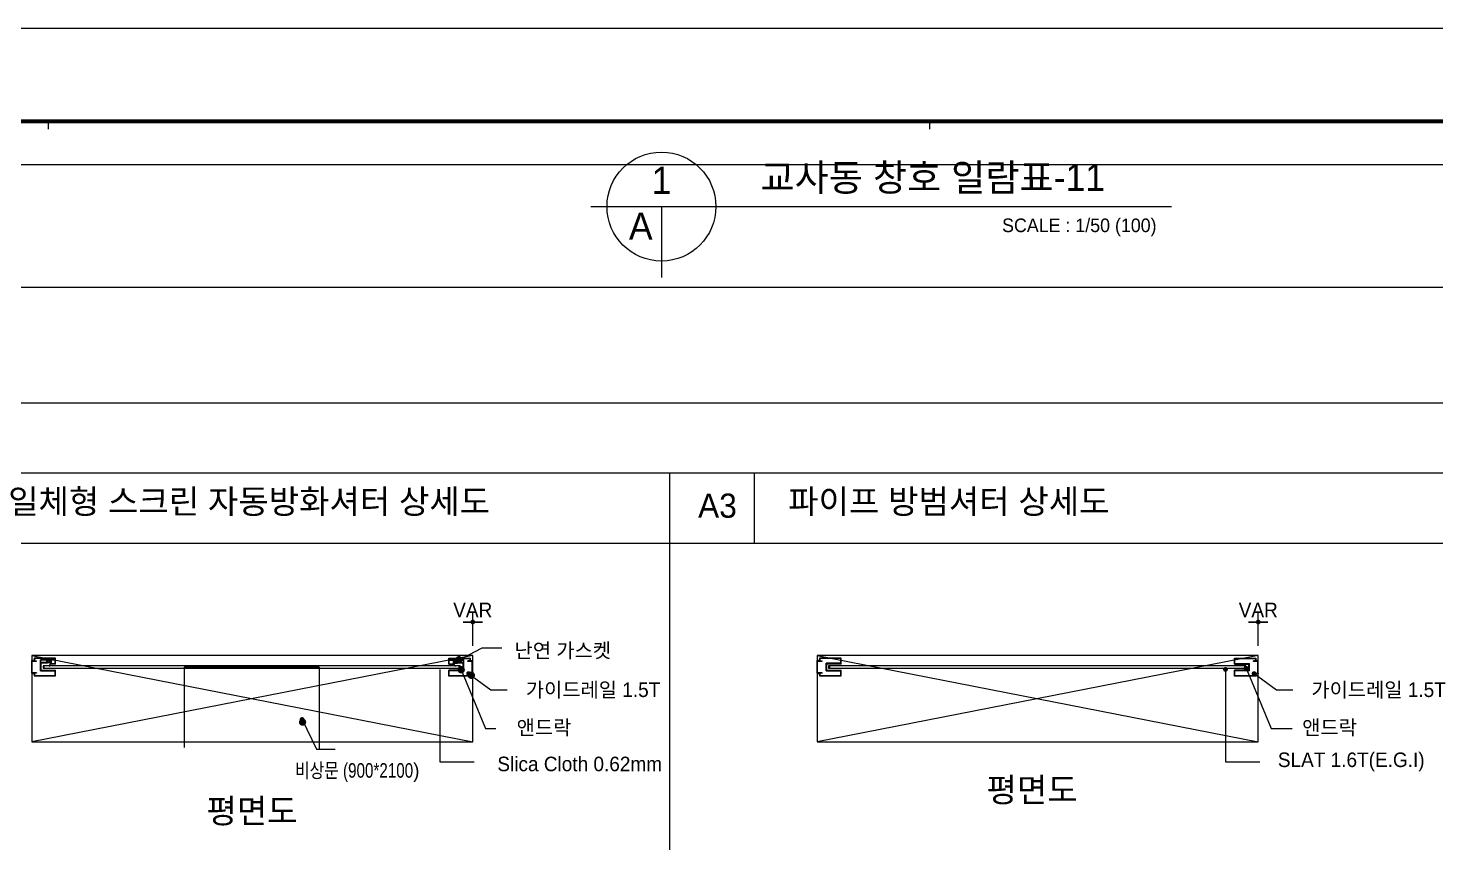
# Model space of a CAD drawing. Extents: x -25535497 to -25216507, y 8041684 to 8103002.
# Drawn here: x -25255908 to -25241369, y 8079157 to 8087569 of the extents above; entities that cross this region are included whole.
import ezdxf
from ezdxf.enums import TextEntityAlignment as Align

# ---------------------------------------------------------------- set-up
doc = ezdxf.new("R2010")
doc.units = 0
doc.header["$MEASUREMENT"] = 0
doc.linetypes.add('PHANTOM', pattern=[63.5, 31.75, -6.35, 6.35, -6.35, 6.35, -6.35])
doc.layers.get('Defpoints').update_dxf_attribs({"color": 45})
for name, color, linetype in [('0_form', 8, 'Continuous'), ('22', 7, 'Continuous'), ('A-03-TEXT', 3, 'Continuous'), ('AA-XXXX-SYM1', 7, 'Continuous'), ('DIM', 7, 'Continuous'), ('F', 7, 'Continuous'), ('LEADER', 7, 'Continuous'), ('PH', 5, 'PHANTOM'), ('text', 7, 'Continuous'), ('힌지 미미', 1, 'Continuous')]:
    doc.layers.add(name, color=color, linetype=linetype)
doc.layers.add('TEX', color=3, linetype='Continuous', lineweight=5)
doc.styles.add('songdoh', font='')
doc.styles.get("Standard").update_dxf_attribs({"font": 'malgunbd.ttf'})
doc.styles.add('을지로 돋움', font='')
doc.styles.get('songdoh').set_extended_font_data('Dotum')
doc.styles.get('을지로 돋움').set_extended_font_data('Dotum')
doc.dimstyles.new('DONGWOO', dxfattribs={"dimscale": 300, "dimtxt": 3, "dimasz": 1, "dimexe": 2, "dimexo": 2, "dimgap": 1, "dimtad": 1, "dimdec": 0, "dimzin": 11, "dimdsep": 46, "dimtxsty": 'songdoh', "dimblk": 'DOT-6', "dimcen": 2, "dimdle": 2, "dimclrd": 256, "dimclre": 256, "dimclrt": 3, "dimadec": 0, "dimazin": 0, "dimtfac": 1, "dimtdec": 0, "dimtix": 1, "dimtmove": 2, "dimatfit": 3, "dimldrblk": 'DOT', "dimfxl": 2, "dimtolj": 1, "dimtzin": 11, "dimarcsym": 0})
doc.dimstyles.new('ISO-25', dxfattribs={"dimtxt": 2.5, "dimasz": 2.5, "dimexe": 1.25, "dimexo": 0.625, "dimtad": 1, "dimtxsty": 'Standard', "dimcen": 2.5, "dimadec": 0, "dimazin": 0, "dimtfac": 1, "dimtmove": 0, "dimatfit": 3, "dimfxl": 1, "dimarcsym": 0})

# ---------------------------------------------------------------- blocks, each defined once
blk = doc.blocks.new('_Dot')
at = {"color": 0, "linetype": 'ByBlock', "lineweight": -2}
blk.add_line((-0.5, 0), (-1, 0), dxfattribs=at)
at = {"color": 0, "linetype": 'ByBlock', "const_width": 0.5}
blk.add_lwpolyline([(-0.25, 0, 1), (0.25, 0, 1)], format="xyb", close=True, dxfattribs=at)
blk = doc.blocks.new('DOT-6')
at = {"layer": 'DIM', "color": 7, "ltscale": 0.5}
blk.add_line((2, 0), (-2, 0), dxfattribs=at)
at = {"layer": 'DIM', "color": 7, "ltscale": 0.5, "xscale": 0.9680000000043946, "yscale": 0.9680000000043946, "zscale": 0.9680000000043946}
blk.add_blockref('_Dot', (0, 0), dxfattribs=at)
blk = doc.blocks.new('가이드레일')
for p, q in [((10392, 41061), (10334.5, 41061)), ((10334.5, 41061), (10334.5, 41054.6)), ((10391, 41060), (10335.5, 41060)), ((10335.5, 41060), (10335.5, 41053.6)), ((10391, 41046), (10391, 41060)), ((10392, 41045), (10392, 41061)), ((10328.1, 41053.6), (10328.1, 41054.6)), ((10334.5, 41054.6), (10328.1, 41054.6)), ((10328.1, 41053.6), (10328.1, 41054.6)), ((10335.5, 41053.6), (10328.1, 41053.6)), ((10328.1, 41020.4), (10328.1, 41019.5)), ((10328.1, 41020.4), (10335.5, 41020.4)), ((10328.1, 41020.4), (10328.1, 41019.5)), ((10335.5, 41020.4), (10335.5, 41014.1)), ((10368.6, 41049.2), (10352.7, 41049.2)), ((10353.7, 41029.1), (10353.7, 41048.2)), ((10353.7, 41048.2), (10369.6, 41048.2)), ((10353.7, 41029.1), (10392, 41029.1)), ((10368.6, 41049.2), (10368.6, 41055.6)), ((10369.6, 41049.2), (10369.6, 41054.6)), ((10369.6, 41054.6), (10376, 41054.6)), ((10369.6, 41054.6), (10369.6, 41048.2)), ((10379.2, 41045), (10379.2, 41054.6)), ((10392, 41045), (10379.2, 41045)), ((10380.2, 41055.6), (10380.2, 41046)), ((10391, 41046), (10380.2, 41046)), ((10391, 41014.1), (10391, 41028.1)), ((10392, 41013.1), (10392, 41029.1)), ((10328.1, 41019.5), (10334.5, 41019.5)), ((10334.5, 41019.5), (10334.5, 41013.1)), ((10334.5, 41013.1), (10392, 41013.1)), ((10335.5, 41014.1), (10391, 41014.1))]:
    blk.add_line(p, q)
at = {"color": 1}
for p, q in [((10340.9, 41052.6), (10340.9, 41053.6)), ((10340.9, 41021.5), (10340.9, 41020.4)), ((10391, 41056.7), (10351.7, 41056.7)), ((10351.7, 41027.2), (10351.7, 41056.7)), ((10351.7, 41027.2), (10391, 41027.2)), ((10391, 41055.6), (10352.7, 41055.6)), ((10352.7, 41028.1), (10352.7, 41055.6)), ((10352.7, 41028.1), (10391, 41028.1)), ((10369.6, 41048.2), (10368.6, 41048.2)), ((10378.3, 41046.9), (10378.3, 41044.4)), ((10378.6, 41046.9), (10378.6, 41044.4))]:
    blk.add_line(p, q, dxfattribs=at)
at = {"linetype": 'ByBlock'}
for p, q in [((10379.2, 41054.6), (10369.6, 41054.6)), ((10369.6, 41054.6), (10369.6, 41048.5)), ((10369.6, 41048.2), (10370.2, 41048.2)), ((10370.2, 41048.5), (10370.2, 41054)), ((10370.2, 41054), (10378.6, 41054)), ((10370.2, 41048.2), (10370.2, 41053.6)), ((10370.2, 41053.6), (10370.8, 41053.6)), ((10378.3, 41048.2), (10370.2, 41048.2)), ((10370.8, 41053.6), (10370.8, 41048.8)), ((10370.8, 41048.8), (10377.7, 41048.8)), ((10377.7, 41048.8), (10377.7, 41053.6)), ((10377.7, 41053.6), (10378.3, 41053.6)), ((10378.3, 41053.6), (10378.3, 41048.5)), ((10378.6, 41054), (10378.6, 41048.5)), ((10378.6, 41048.2), (10379.2, 41048.2)), ((10379.2, 41048.2), (10379.2, 41054.6))]:
    blk.add_line(p, q, dxfattribs=at)
at = {"color": 1, "linetype": 'ByBlock'}
for p, q in [((10374.3, 41039.7), (10374.2, 41039.9)), ((10378.3, 41054), (10378.3, 41046.9)), ((10378.6, 41046.9), (10378.6, 41054))]:
    blk.add_line(p, q, dxfattribs=at)
at = {"color": 1}
for points in [[(10340.9, 41020.4), (10340.9, 41020.4), (10328.1, 41020.4), (10328.1, 41053.6), (10340.9, 41053.6)], [(10340.9, 41021.5), (10329.2, 41021.5), (10329.2, 41052.6), (10340.9, 41052.6)]]:
    blk.add_lwpolyline(points, dxfattribs=at)
at = {"color": 1, "linetype": 'ByBlock'}
for radius, end in [(5.86, 348.5701), (6.16, 348.8566)]:
    blk.add_arc((10372.6, 41045.6), radius, 286.756, end, dxfattribs=at)
blk = doc.blocks.new('*D379')
at = {"layer": 'Defpoints', "color": 0, "linetype": 'Continuous'}
for p in [(-25251316, 8081437), (-25251316, 8081092), (-25251316, 8081092)]:
    blk.add_point(p, dxfattribs=at)
at = {"layer": 'DIM', "linetype": 'Continuous', "lineweight": -2}
for p, q in [((-25251316, 8081192), (-25251316, 8081537)), ((-25251316, 8081192), (-25251316, 8081537)), ((-25251366, 8081437), (-25251416, 8081437)), ((-25251266, 8081437), (-25251216, 8081437))]:
    blk.add_line(p, q, dxfattribs=at)
at = {"layer": 'DIM', "linetype": 'Continuous', "lineweight": -2, "xscale": 50, "yscale": 50, "zscale": 50}
blk.add_blockref('DOT-6', (-25251316, 8081437), dxfattribs=at)
at = {"layer": 'DIM', "linetype": 'Continuous', "lineweight": -2, "xscale": 50, "yscale": 50, "zscale": 50, "rotation": 180}
blk.add_blockref('DOT-6', (-25251316, 8081437), dxfattribs=at)
at = {"layer": 'DIM', "color": 3, "linetype": 'Continuous', "insert": (-25251316, 8081562), "char_height": 150, "attachment_point": 5, "style": 'songdoh'}
blk.add_mtext('\\A1;VAR', dxfattribs=at)
blk = doc.blocks.new('*D382')
at = {"layer": 'Defpoints', "color": 0, "linetype": 'Continuous'}
for p in [(-25243203, 8081437), (-25243203, 8081092), (-25243203, 8081092)]:
    blk.add_point(p, dxfattribs=at)
at = {"layer": 'DIM', "linetype": 'Continuous', "lineweight": -2}
for p, q in [((-25243203, 8081192), (-25243203, 8081537)), ((-25243203, 8081192), (-25243203, 8081537)), ((-25243253, 8081437), (-25243303, 8081437)), ((-25243153, 8081437), (-25243103, 8081437))]:
    blk.add_line(p, q, dxfattribs=at)
at = {"layer": 'DIM', "linetype": 'Continuous', "lineweight": -2, "xscale": 50, "yscale": 50, "zscale": 50}
blk.add_blockref('DOT-6', (-25243203, 8081437), dxfattribs=at)
at = {"layer": 'DIM', "linetype": 'Continuous', "lineweight": -2, "xscale": 50, "yscale": 50, "zscale": 50, "rotation": 180}
blk.add_blockref('DOT-6', (-25243203, 8081437), dxfattribs=at)
at = {"layer": 'DIM', "color": 3, "linetype": 'Continuous', "insert": (-25243203, 8081562), "char_height": 150, "attachment_point": 5, "style": 'songdoh'}
blk.add_mtext('\\A1;VAR', dxfattribs=at)
blk = doc.blocks.new('KMS_SHEET$0$김천 도면폼(XR)')
at = {"color": 55}
for p, q in [((22686, 58666), (22686, 58504)), ((40870, 58666), (40870, 58504))]:
    blk.add_line(p, q, dxfattribs=at)
at = {"color": 2, "const_width": 79.9}
blk.add_lwpolyline([(83232, 3182), (4501, 3182), (4501, 58666), (83232, 58666)], close=True, dxfattribs=at)
at = {"layer": 'Defpoints', "ltscale": 2}
blk.add_lwpolyline([(5500, 57780), (74243, 57780), (74243, 4293), (5500, 4293)], close=True, dxfattribs=at)
blk = doc.blocks.new('KMS_SHEET', base_point=(2746843.44, 1131951.81))
at = {"xscale": 0.0100119047570738, "yscale": 0.0100119047570738, "zscale": 0.0100119047570738}
blk.add_blockref('KMS_SHEET$0$김천 도면폼(XR)', (2746832.63, 1131939.2), dxfattribs=at)

msp = doc.modelspace()

# ---------------------------------------------------------------- linework, layer by layer
for p, q in [((-25264804.2, 8084895.8), (-25229391.7, 8084895.8)), ((-25251562.6, 8081001.4), (-25251562.6, 8081062.9)), ((-25251562.6, 8081062.9), (-25251341, 8081062.9)), ((-25251562.6, 8081001.4), (-25251513.4, 8081001.4)), ((-25251558.9, 8081005.1), (-25251558.9, 8081059.2)), ((-25251558.9, 8081059.2), (-25251344.7, 8081059.2)), ((-25251558.9, 8081005.1), (-25251517.1, 8081005.1)), ((-25251517.1, 8081042), (-25251517.1, 8081005.1)), ((-25251513.4, 8081001.4), (-25251513.4, 8081038.3)), ((-25251476.2, 8081038.3), (-25251500.9, 8081038.3)), ((-25251476.2, 8081017.4), (-25251476.2, 8081038.3)), ((-25251476.2, 8081038.3), (-25251476.2, 8081013.7)), ((-25251414.9, 8081013.7), (-25251476.2, 8081013.7)), ((-25251472.3, 8081017.4), (-25251472.3, 8081042)), ((-25251472.3, 8081017.4), (-25251411.2, 8081017.4)), ((-25251414.9, 8080939.8), (-25251414.9, 8081013.7)), ((-25251344.7, 8081059.2), (-25251344.7, 8081034.6)), ((-25251344.7, 8081034.6), (-25251316.4, 8081034.6)), ((-25251341, 8081062.9), (-25251341, 8081038.3)), ((-25251341, 8081038.3), (-25251316.4, 8081038.3)), ((-25251316.4, 8081034.6), (-25251316.4, 8081038.3)), ((-25251316.4, 8081034.6), (-25251316.4, 8081038.3)), ((-25247757.9, 8081036), (-25247757.9, 8081039.7)), ((-25247757.9, 8081036), (-25247757.9, 8081039.7)), ((-25247515.4, 8081006.5), (-25247663.1, 8081006.5)), ((-25243446, 8081005.1), (-25243298.3, 8081005.1)), ((-25243203.5, 8081034.6), (-25243203.5, 8081038.3)), ((-25243203.5, 8081034.6), (-25243203.5, 8081038.3)), ((-25251414.9, 8080939.8), (-25251562.6, 8080939.8)), ((-25251562.6, 8080878.3), (-25251562.6, 8080939.8)), ((-25251341, 8080878.3), (-25251562.6, 8080878.3)), ((-25251558.9, 8080882), (-25251558.9, 8080936.1)), ((-25251344.7, 8080882), (-25251558.9, 8080882)), ((-25251316.4, 8080906.6), (-25251344.7, 8080906.6)), ((-25251344.7, 8080906.6), (-25251344.7, 8080882)), ((-25251316.4, 8080902.9), (-25251341, 8080902.9)), ((-25251341, 8080902.9), (-25251341, 8080878.3)), ((-25251316.4, 8080906.6), (-25251316.4, 8080902.9)), ((-25251316.4, 8080906.6), (-25251316.4, 8080902.9)), ((-25247757.9, 8080908), (-25247757.9, 8080904.3)), ((-25247757.9, 8080908), (-25247757.9, 8080904.3)), ((-25243203.5, 8080906.6), (-25243203.5, 8080902.9)), ((-25243203.5, 8080906.6), (-25243203.5, 8080902.9))]:
    msp.add_line(p, q)
at = {"color": 1, "linetype": 'ByBlock'}
for p, q in [((-25251316, 8081092.5), (-25255871.3, 8080201.2)), ((-25255871.3, 8081092.5), (-25251316, 8080201.2)), ((-25251511, 8081008.6), (-25251511, 8081035.9)), ((-25251509.9, 8081035.9), (-25251509.9, 8081008.7)), ((-25251494.6, 8080980.7), (-25251494.2, 8080981.8)), ((-25243203.1, 8081092.5), (-25247758.4, 8080201.2)), ((-25247758.4, 8081092.5), (-25243203.1, 8080201.2))]:
    msp.add_line(p, q, dxfattribs=at)
at = {"color": 1}
for p, q in [((-25251558.9, 8081046.3), (-25251407.3, 8081046.3)), ((-25251558.9, 8081042), (-25251411.2, 8081042)), ((-25251511, 8081008.6), (-25251511, 8080998.8)), ((-25251509.9, 8081008.7), (-25251509.9, 8080998.9)), ((-25251476.2, 8081013.7), (-25251472.3, 8081013.7)), ((-25251411.2, 8080936.1), (-25251411.2, 8081042)), ((-25251407.3, 8080932.5), (-25251407.3, 8081046.3)), ((-25251365.7, 8081030.7), (-25251365.7, 8081034.6)), ((-25247708.7, 8081032.1), (-25247708.7, 8081036)), ((-25247515.4, 8081010.8), (-25247667.1, 8081010.8)), ((-25247667.1, 8080934), (-25247667.1, 8081010.8)), ((-25247515.4, 8081006.5), (-25247663.1, 8081006.5)), ((-25247663.1, 8080937.6), (-25247663.1, 8081006.5)), ((-25243446, 8081009.4), (-25243294.4, 8081009.4)), ((-25243446, 8081005.1), (-25243298.3, 8081005.1)), ((-25243298.3, 8080936.1), (-25243298.3, 8081005.1)), ((-25243294.4, 8080932.5), (-25243294.4, 8081009.4)), ((-25243252.8, 8081030.7), (-25243252.8, 8081034.6)), ((-25251411.2, 8080936.1), (-25251558.9, 8080936.1)), ((-25251407.3, 8080932.5), (-25251558.9, 8080932.5)), ((-25251365.7, 8080910.5), (-25251365.7, 8080906.6)), ((-25247708.7, 8080912), (-25247708.7, 8080908)), ((-25247667.1, 8080934), (-25247515.4, 8080934)), ((-25247663.1, 8080937.6), (-25247515.4, 8080937.6)), ((-25243298.3, 8080936.1), (-25243446, 8080936.1)), ((-25243294.4, 8080932.5), (-25243446, 8080932.5)), ((-25243252.8, 8080910.5), (-25243252.8, 8080906.6))]:
    msp.add_line(p, q, dxfattribs=at)
at = {"linetype": 'ByBlock'}
for p, q in [((-25251513.4, 8081013.7), (-25251513.4, 8081038.3)), ((-25251513.4, 8081038.3), (-25251476.2, 8081038.3)), ((-25251511, 8081013.7), (-25251513.4, 8081013.7)), ((-25251478.6, 8081035.9), (-25251511, 8081035.9)), ((-25251511, 8081035.9), (-25251511, 8081014.8)), ((-25251509.9, 8081034.4), (-25251509.9, 8081014.8)), ((-25251507.5, 8081034.4), (-25251509.9, 8081034.4)), ((-25251509.9, 8081013.7), (-25251478.6, 8081013.7)), ((-25251507.5, 8081016.1), (-25251507.5, 8081034.4)), ((-25251480.9, 8081016.1), (-25251507.5, 8081016.1)), ((-25251478.6, 8081034.4), (-25251480.9, 8081034.4)), ((-25251480.9, 8081034.4), (-25251480.9, 8081016.1)), ((-25251478.6, 8081014.8), (-25251478.6, 8081035.9)), ((-25251478.6, 8081013.7), (-25251478.6, 8081034.4)), ((-25251476.2, 8081013.7), (-25251478.6, 8081013.7)), ((-25251476.2, 8081038.3), (-25251476.2, 8081014.8))]:
    msp.add_line(p, q, dxfattribs=at)
at = {"color": 1}
for points in [[(-25251365.7, 8080906.6), (-25251365.7, 8080906.6), (-25251316.4, 8080906.6), (-25251316.4, 8081034.6), (-25251365.7, 8081034.6)], [(-25251365.7, 8080910.5), (-25251320.4, 8080910.5), (-25251320.4, 8081030.7), (-25251365.7, 8081030.7)], [(-25247708.7, 8080908), (-25247708.7, 8080908), (-25247757.9, 8080908), (-25247757.9, 8081036), (-25247708.7, 8081036)], [(-25247708.7, 8080912), (-25247754, 8080912), (-25247754, 8081032.1), (-25247708.7, 8081032.1)], [(-25243252.8, 8080906.6), (-25243252.8, 8080906.6), (-25243203.5, 8080906.6), (-25243203.5, 8081034.6), (-25243252.8, 8081034.6)], [(-25243252.8, 8080910.5), (-25243207.5, 8080910.5), (-25243207.5, 8081030.7), (-25243252.8, 8081030.7)]]:
    msp.add_lwpolyline(points, dxfattribs=at)
at = {"color": 1, "linetype": 'ByBlock'}
for radius, start in [(23.8, 191.14345), (22.6, 191.42991)]:
    msp.add_arc((-25251487.7, 8081003.4), radius, start, 253.24402, dxfattribs=at)
at = {"layer": '22', "color": 7}
for p, q in [((-25247733.3, 8081039.7), (-25247757.9, 8081039.7)), ((-25247729.6, 8081036), (-25247757.9, 8081036)), ((-25247511.7, 8081064.4), (-25247733.3, 8081064.4)), ((-25247733.3, 8081064.4), (-25247733.3, 8081039.7)), ((-25247515.4, 8081060.7), (-25247729.6, 8081060.7)), ((-25247729.6, 8081060.7), (-25247729.6, 8081036)), ((-25247511.7, 8081002.8), (-25247659.4, 8081002.8)), ((-25247659.4, 8080941.3), (-25247659.4, 8081002.8)), ((-25247515.4, 8081006.5), (-25247515.4, 8081060.7)), ((-25247511.7, 8081002.8), (-25247511.7, 8081064.4)), ((-25243449.7, 8081001.4), (-25243449.7, 8081062.9)), ((-25243449.7, 8081062.9), (-25243228.1, 8081062.9)), ((-25243449.7, 8081001.4), (-25243302, 8081001.4)), ((-25243446, 8081005.1), (-25243446, 8081059.2)), ((-25243446, 8081059.2), (-25243231.8, 8081059.2)), ((-25243302, 8080939.8), (-25243302, 8081001.4)), ((-25243231.8, 8081059.2), (-25243231.8, 8081034.6)), ((-25243231.8, 8081034.6), (-25243203.5, 8081034.6)), ((-25243228.1, 8081062.9), (-25243228.1, 8081038.3)), ((-25243228.1, 8081038.3), (-25243203.5, 8081038.3)), ((-25247757.9, 8080908), (-25247729.6, 8080908)), ((-25247757.9, 8080904.3), (-25247733.3, 8080904.3)), ((-25247733.3, 8080904.3), (-25247733.3, 8080879.7)), ((-25247733.3, 8080879.7), (-25247511.7, 8080879.7)), ((-25247729.6, 8080908), (-25247729.6, 8080883.4)), ((-25247729.6, 8080883.4), (-25247515.4, 8080883.4)), ((-25247659.4, 8080941.3), (-25247511.7, 8080941.3)), ((-25247515.4, 8080883.4), (-25247515.4, 8080937.6)), ((-25247511.7, 8080879.7), (-25247511.7, 8080941.3)), ((-25243302, 8080939.8), (-25243449.7, 8080939.8)), ((-25243449.7, 8080878.3), (-25243449.7, 8080939.8)), ((-25243228.1, 8080878.3), (-25243449.7, 8080878.3)), ((-25243446, 8080882), (-25243446, 8080936.1)), ((-25243231.8, 8080882), (-25243446, 8080882)), ((-25243203.5, 8080906.6), (-25243231.8, 8080906.6)), ((-25243231.8, 8080906.6), (-25243231.8, 8080882)), ((-25243203.5, 8080902.9), (-25243228.1, 8080902.9)), ((-25243228.1, 8080902.9), (-25243228.1, 8080878.3))]:
    msp.add_line(p, q, dxfattribs=at)
for points in [[(-25255871.3, 8080201.2), (-25251316, 8080201.2), (-25251316, 8081092.5), (-25255871.3, 8081092.5)], [(-25247758.4, 8080201.2), (-25243203.1, 8080201.2), (-25243203.1, 8081092.5), (-25247758.4, 8081092.5)]]:
    msp.add_lwpolyline(points, close=True, dxfattribs=at)
at = {"layer": 'AA-XXXX-SYM1', "linetype": 'Continuous'}
for p, q in [((-25250098, 8085727.1), (-25244098, 8085727.1)), ((-25249366.7, 8085727.1), (-25249366.7, 8084995.8))]:
    msp.add_line(p, q, dxfattribs=at)
msp.add_ellipse((-25249366.7, 8085727.1), major_axis=(0.8, 562.5), ratio=1, start_param=-1.5693867, end_param=4.7137986, dxfattribs=at)
at = {"layer": 'Defpoints', "ltscale": 4}
msp.add_lwpolyline([(-25266516.7, 8087569), (-25224466.7, 8087569), (-25224466.7, 8057869), (-25266516.7, 8057869)], close=True, dxfattribs=at)
at = {"layer": 'DIM', "linetype": 'Continuous'}
msp.add_line((-25252901.2, 8080971.8), (-25254298.2, 8080971.8), dxfattribs=at)
at = {"layer": 'F'}
for p, q in [((-25264804.3, 8083701.5), (-25241270.6, 8083701.3)), ((-25264804.3, 8082976.8), (-25241270.6, 8082976.8)), ((-25249283.6, 8082976.8), (-25249283.6, 8070650.1)), ((-25248410.1, 8082976.8), (-25248410.1, 8082252.1)), ((-25264804.3, 8082252.1), (-25241270.6, 8082252.1))]:
    msp.add_line(p, q, dxfattribs=at)
at = {"layer": 'LEADER', "const_width": 37.5}
for points in [[(-25251476.5, 8081048.4, 1), (-25251439, 8081048.4, 1)], [(-25251453.7, 8080943.1, 1), (-25251416.2, 8080943.1, 1)], [(-25251349.3, 8080886.2, 1), (-25251311.8, 8080886.2, 1)], [(-25253092.4, 8080403.3, 1), (-25253054.9, 8080403.3, 1)]]:
    msp.add_lwpolyline(points, format="xyb", close=True, dxfattribs=at)
at = {"layer": 'PH', "linetype": 'ByBlock'}
for p, q in [((-25254298.2, 8080971.8), (-25254298.2, 8080142.9)), ((-25252901.2, 8080971.8), (-25252901.2, 8080124.5))]:
    msp.add_line(p, q, dxfattribs=at)
for points in [[(-25255744.5, 8080959.5), (-25251454.9, 8080959.5), (-25251454.9, 8080983.8), (-25255744.5, 8080983.8)], [(-25247631.6, 8080959.5), (-25243342, 8080959.5), (-25243342, 8080983.8), (-25247631.6, 8080983.8)]]:
    msp.add_lwpolyline(points, close=True, dxfattribs=at)
at = {"layer": '힌지 미미'}
for points in [[(-25255744.5, 8080983.8), (-25255754.4, 8080983.8), (-25255754.4, 8080958.7), (-25255744.5, 8080958.7)], [(-25251445.1, 8080983.8), (-25251454.9, 8080983.8), (-25251454.9, 8080958.7), (-25251445.1, 8080958.7)], [(-25247631.6, 8080983.8), (-25247641.5, 8080983.8), (-25247641.5, 8080958.7), (-25247631.6, 8080958.7)], [(-25243332.2, 8080983.8), (-25243342, 8080983.8), (-25243342, 8080958.7), (-25243332.2, 8080958.7)]]:
    msp.add_lwpolyline(points, close=True, dxfattribs=at)

# ---------------------------------------------------------------- block references
at = {"layer": '0_form', "ltscale": 4, "xscale": 50, "yscale": 50, "zscale": 50}
msp.add_blockref('KMS_SHEET', (-25266516.7, 8057869), dxfattribs=at)
at = {"layer": '22', "color": 7, "xscale": 3.856320005841553, "yscale": 3.856320005841553, "zscale": 3.856320005841553}
msp.add_blockref('가이드레일', (-25295699.4, 7922720.1), dxfattribs=at)

# ---------------------------------------------------------------- texts
at = {"layer": 'A-03-TEXT', "linetype": 'ByBlock', "style": '을지로 돋움'}
msp.add_text('교사동 창호 일람표-11', height=281.25, dxfattribs=at).set_placement((-25248344.2, 8085886.8))
for s, p in [('1', (-25249366.7, 8085996.9)), ('A', (-25249580.6, 8085524.6))]:
    msp.add_text(s, height=281.3, dxfattribs=at).set_placement(p, align=Align.MIDDLE_CENTER)
msp.add_text('SCALE : 1/50 (100)', height=140.625, dxfattribs=at).set_placement((-25244253.5, 8085603.5), align=Align.TOP_RIGHT)
at = {"layer": 'TEX', "color": 2, "style": 'songdoh'}
for s, p in [('A3', (-25248988.6, 8082513.3)), ('평면도', (-25246009.6, 8079579)), ('평면도', (-25254066.6, 8079361.2))]:
    msp.add_text(s, height=250, dxfattribs=at).set_placement(p)
at = {"layer": 'TEX', "color": 2, "char_height": 250, "width": 6687.408, "attachment_point": 1, "style": 'songdoh'}
for s, insert in [('{\\fGulim|b0|i0|c129|p50;일체형 }스크린{\\fGulim|b0|i0|c129|p50; 자동방화셔터 상세도}', (-25256114.7, 8082807.1)), ('파이프 방범셔터 상세도', (-25248058, 8082807.1))]:
    msp.add_mtext(s, dxfattribs=dict(at, insert=insert))
at = {"layer": 'text', "char_height": 150, "attachment_point": 9, "style": 'songdoh'}
for s, insert in [('난연 가스켓', (-25249888.3, 8081052)), ('가이드레일 1.5T', (-25249378.9, 8080646.4)), ('가이드레일 1.5T', (-25241266, 8080646.4)), ('앤드락', (-25250297.7, 8080256.6)), ('앤드락', (-25242184.8, 8080256.6)), ('SLAT 1.6T(E.G.I)', (-25241484.9, 8079894.3)), ('Slica Cloth 0.62mm', (-25249360.7, 8079894.3))]:
    msp.add_mtext(s, dxfattribs=dict(at, insert=insert))
at = {"layer": 'text', "insert": (-25251866.1, 8079784.4), "char_height": 150, "attachment_point": 9, "line_spacing_factor": 0.8, "style": 'songdoh'}
msp.add_mtext('{\\W0.8;비상문 (900*2100})', dxfattribs=at)

# ---------------------------------------------------------------- dimensions: what is measured, and where the dimension line sits
at = {"layer": 'DIM', "linetype": 'Continuous'}
for base, p1, p2, picture, middle in [((-25251316, 8081437), (-25251316, 8081092.5), (-25251316, 8081092.5), '*D379', (-25251316, 8081562.1)), ((-25243203.1, 8081437), (-25243203.1, 8081092.5), (-25243203.1, 8081092.5), '*D382', (-25243203.1, 8081562.1))]:
    dim = msp.add_linear_dim(base=base, p1=p1, p2=p2, text='VAR', dimstyle='DONGWOO', override={"dimscale": 50}, dxfattribs=at)
    dim.commit()
    dim.dimension.update_dxf_attribs({"geometry": picture, "text_midpoint": middle})

# ---------------------------------------------------------------- leaders
at = {"ltscale": 0.5}
msp.add_leader([(-25251654.4, 8080947.5), (-25251654.4, 8079991.7), (-25251300.9, 8079991.7)], dimstyle='ISO-25', override={"dimscale": 5, "dimasz": 5, "dimdec": 1, "dimclrt": 0, "dimtdec": 1, "dimtix": 1}, dxfattribs=at)
at = {"layer": 'DIM', "linetype": 'Continuous'}
for points in [[(-25251487.3, 8081029.2), (-25251220.1, 8081169.6), (-25251015.5, 8081169.6)], [(-25251442, 8080960.1), (-25251182.7, 8080339), (-25251078.3, 8080339)], [(-25243541.5, 8080947.5), (-25243541.5, 8079991.7), (-25243188, 8079991.7)], [(-25243329.1, 8080960.1), (-25243069.8, 8080339), (-25242852.6, 8080339)], [(-25251358.8, 8080904.2), (-25251128.1, 8080735.4), (-25250959.1, 8080735.4)], [(-25243245.9, 8080904.2), (-25243015.2, 8080735.4), (-25242846.2, 8080735.4)], [(-25253078.9, 8080430.6), (-25252930.9, 8080124.5), (-25252737, 8080124.5)]]:
    msp.add_leader(points, dimstyle='DONGWOO', override={"dimscale": 50}, dxfattribs=at)

doc.saveas('drawing.dxf')
